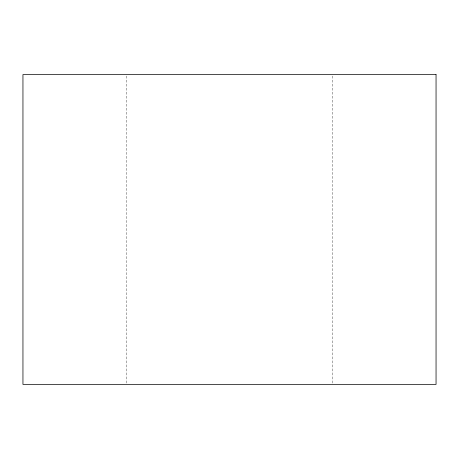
<?xml version="1.0" encoding="UTF-8"?>
<svg xmlns="http://www.w3.org/2000/svg" width="459" height="459" viewBox="0 0 459 459"><rect width="100%" height="100%" fill="white"/><g stroke="black" fill="none" stroke-linecap="round" stroke-linejoin="round"><path stroke-width="0.34" stroke-dasharray="2.29 1.72" d="M332.752 76.022L332.752 384.412M126.248 76.022L126.248 383.695"/><path stroke-width="0.69" d="M436.05 74.587L22.95 74.587L22.95 384.412L436.05 384.412L436.05 74.587"/></g></svg>
